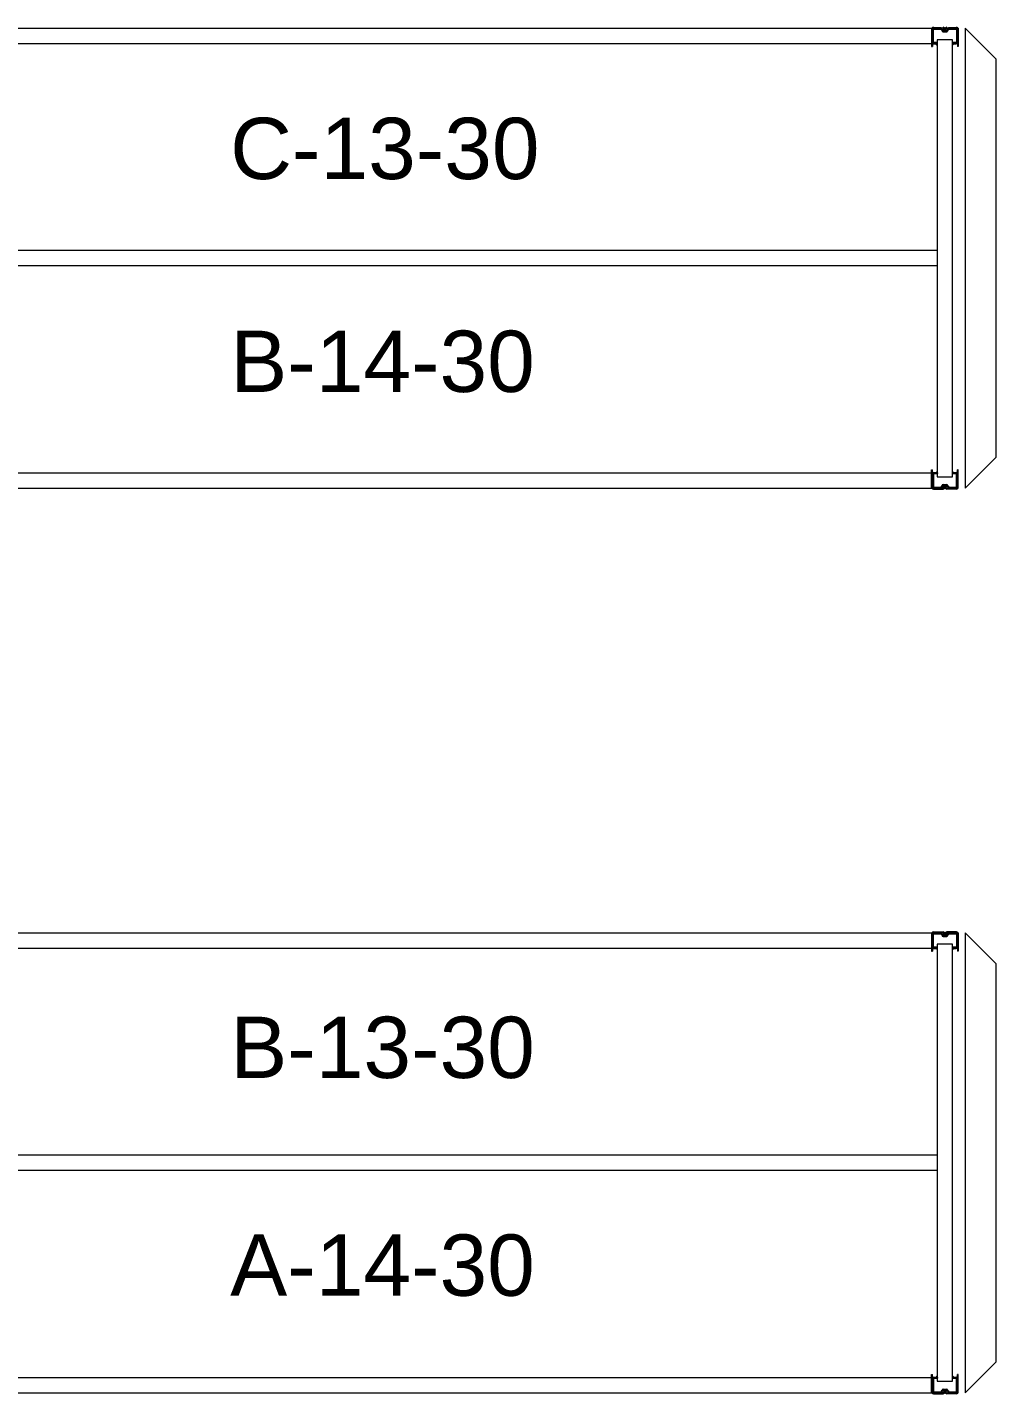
# Model space of a CAD drawing. Header units: inches. Extents: x 2743 to 10591, y -1604 to 5792.
# Drawn here: x 3742.5 to 3868.8, y -746.5 to -568.2 of the extents above; entities that cross this region are included whole.
import ezdxf

# ---------------------------------------------------------------- set-up
doc = ezdxf.new("R2010")
doc.units = ezdxf.units.IN
doc.header["$LTSCALE"] = 0.1875
doc.header["$MEASUREMENT"] = 0
for name, color, linetype, lineweight in [('22 Dimension', 7, 'Continuous', 5), ('32 Echelle', 160, 'Continuous', 15), ('33 Poutre', 30, 'Continuous', 15), ('37 Protection', 1, 'Continuous', 15)]:
    doc.layers.add(name, color=color, linetype=linetype, lineweight=lineweight)
doc.styles.add('arial', font='')
doc.styles.get('arial').set_extended_font_data('Arial')

msp = doc.modelspace()

# ---------------------------------------------------------------- hatches: boundary and pattern name
at = {"layer": '32 Echelle'}
for points in [[(3861.20882, -570.52988), (3861.20882, -570.34238), (3861.02132, -570.34238)], [(3861.20882, -570.52988), (3861.20882, -570.34238), (3861.02132, -570.34238)], [(3861.20882, -570.52988), (3861.20882, -570.34238), (3861.02132, -570.34238)], [(3863.20882, -570.52988), (3863.20882, -570.34238), (3863.39632, -570.34238)], [(3863.20882, -570.52988), (3863.20882, -570.34238), (3863.39632, -570.34238)], [(3863.20882, -570.52988), (3863.20882, -570.34238), (3863.39632, -570.34238)], [(3861.20882, -626.15488), (3861.20882, -626.34238), (3861.02132, -626.34238)], [(3861.20882, -626.15488), (3861.20882, -626.34238), (3861.02132, -626.34238)], [(3861.20882, -626.15488), (3861.20882, -626.34238), (3861.02132, -626.34238)], [(3863.20882, -626.15488), (3863.20882, -626.34238), (3863.39632, -626.34238)], [(3863.20882, -626.15488), (3863.20882, -626.34238), (3863.39632, -626.34238)], [(3863.20882, -626.15488), (3863.20882, -626.34238), (3863.39632, -626.34238)], [(3861.20882, -688.52988), (3861.20882, -688.34238), (3861.02132, -688.34238)], [(3861.20882, -688.52988), (3861.20882, -688.34238), (3861.02132, -688.34238)], [(3861.20882, -688.52988), (3861.20882, -688.34238), (3861.02132, -688.34238)], [(3863.20882, -688.52988), (3863.20882, -688.34238), (3863.39632, -688.34238)], [(3863.20882, -688.52988), (3863.20882, -688.34238), (3863.39632, -688.34238)], [(3863.20882, -688.52988), (3863.20882, -688.34238), (3863.39632, -688.34238)], [(3861.20882, -744.15488), (3861.20882, -744.34238), (3861.02132, -744.34238)], [(3861.20882, -744.15488), (3861.20882, -744.34238), (3861.02132, -744.34238)], [(3861.20882, -744.15488), (3861.20882, -744.34238), (3861.02132, -744.34238)], [(3863.20882, -744.15488), (3863.20882, -744.34238), (3863.39632, -744.34238)], [(3863.20882, -744.15488), (3863.20882, -744.34238), (3863.39632, -744.34238)], [(3863.20882, -744.15488), (3863.20882, -744.34238), (3863.39632, -744.34238)]]:
    msp.add_hatch(color=256, dxfattribs=at).paths.add_polyline_path(points)

# ---------------------------------------------------------------- linework, layer by layer
at = {"layer": '22 Dimension'}
for p, q in [((3861.20882, -597.34238), (3715.58382, -597.34238)), ((3861.20882, -599.34238), (3715.58382, -599.34238)), ((3861.20882, -715.34238), (3715.58382, -715.34238)), ((3861.20882, -717.34238), (3715.58382, -717.34238))]:
    msp.add_line(p, q, dxfattribs=at)
at = {"layer": '32 Echelle', "linetype": 'Continuous', "lineweight": 25}
for p, q in [((3860.58386, -568.52613), (3860.58386, -570.15863)), ((3860.58386, -568.52613), (3860.58386, -570.15863)), ((3860.58386, -568.52613), (3860.58386, -570.15863)), ((3860.67386, -570.15863), (3860.67386, -568.52613)), ((3860.67386, -570.15863), (3860.67386, -568.52613)), ((3860.67386, -570.15863), (3860.67386, -568.52613)), ((3861.69645, -568.34238), (3860.76761, -568.34238)), ((3861.69645, -568.34238), (3860.76761, -568.34238)), ((3861.69645, -568.34238), (3860.76761, -568.34238)), ((3860.76761, -568.43238), (3861.69645, -568.43238)), ((3860.76761, -568.43238), (3861.69645, -568.43238)), ((3860.76761, -568.43238), (3861.69645, -568.43238)), ((3861.7861, -568.49872), (3861.83001, -568.64236)), ((3861.7861, -568.49872), (3861.83001, -568.64236)), ((3861.7861, -568.49872), (3861.83001, -568.64236)), ((3861.91608, -568.61604), (3861.87217, -568.47241)), ((3861.91608, -568.61604), (3861.87217, -568.47241)), ((3861.91608, -568.61604), (3861.87217, -568.47241)), ((3862.54547, -568.47241), (3862.50155, -568.61604)), ((3862.54547, -568.47241), (3862.50155, -568.61604)), ((3862.54547, -568.47241), (3862.50155, -568.61604)), ((3862.58762, -568.64236), (3862.63153, -568.49872)), ((3862.58762, -568.64236), (3862.63153, -568.49872)), ((3862.58762, -568.64236), (3862.63153, -568.49872)), ((3863.65002, -568.34238), (3862.72119, -568.34238)), ((3863.65002, -568.34238), (3862.72119, -568.34238)), ((3863.65002, -568.34238), (3862.72119, -568.34238)), ((3862.72119, -568.43238), (3863.65002, -568.43238)), ((3862.72119, -568.43238), (3863.65002, -568.43238)), ((3862.72119, -568.43238), (3863.65002, -568.43238)), ((3863.74377, -568.52613), (3863.74377, -570.15863)), ((3863.74377, -568.52613), (3863.74377, -570.15863)), ((3863.74377, -568.52613), (3863.74377, -570.15863)), ((3863.83377, -570.15863), (3863.83377, -568.52613)), ((3863.83377, -570.15863), (3863.83377, -568.52613)), ((3863.83377, -570.15863), (3863.83377, -568.52613)), ((3861.18386, -570.25238), (3860.76761, -570.25238)), ((3861.18386, -570.25238), (3860.76761, -570.25238)), ((3861.18386, -570.25238), (3860.76761, -570.25238)), ((3860.76761, -570.34238), (3861.18386, -570.34238)), ((3860.76761, -570.34238), (3861.18386, -570.34238)), ((3860.76761, -570.34238), (3861.18386, -570.34238)), ((3861.18386, -570.34238), (3861.18386, -570.25238)), ((3861.18386, -570.34238), (3861.18386, -570.25238)), ((3861.18386, -570.34238), (3861.18386, -570.25238)), ((3862.4119, -568.68238), (3862.00573, -568.68238)), ((3862.4119, -568.68238), (3862.00573, -568.68238)), ((3862.4119, -568.68238), (3862.00573, -568.68238)), ((3862.00573, -568.77238), (3862.4119, -568.77238)), ((3862.00573, -568.77238), (3862.4119, -568.77238)), ((3862.00573, -568.77238), (3862.4119, -568.77238)), ((3863.65002, -570.25238), (3863.23377, -570.25238)), ((3863.23377, -570.25238), (3863.23377, -570.34238)), ((3863.65002, -570.25238), (3863.23377, -570.25238)), ((3863.23377, -570.25238), (3863.23377, -570.34238)), ((3863.65002, -570.25238), (3863.23377, -570.25238)), ((3863.23377, -570.25238), (3863.23377, -570.34238)), ((3863.23377, -570.34238), (3863.65002, -570.34238)), ((3863.23377, -570.34238), (3863.65002, -570.34238)), ((3863.23377, -570.34238), (3863.65002, -570.34238)), ((3860.58386, -628.15863), (3860.58386, -626.52613)), ((3860.58386, -628.15863), (3860.58386, -626.52613)), ((3860.58386, -628.15863), (3860.58386, -626.52613)), ((3860.67386, -626.52613), (3860.67386, -628.15863)), ((3860.67386, -626.52613), (3860.67386, -628.15863)), ((3860.67386, -626.52613), (3860.67386, -628.15863)), ((3860.76761, -626.34238), (3861.18386, -626.34238)), ((3860.76761, -626.34238), (3861.18386, -626.34238)), ((3860.76761, -626.34238), (3861.18386, -626.34238)), ((3861.18386, -626.43238), (3860.76761, -626.43238)), ((3861.18386, -626.43238), (3860.76761, -626.43238)), ((3861.18386, -626.43238), (3860.76761, -626.43238)), ((3861.18386, -626.34238), (3861.18386, -626.43238)), ((3861.18386, -626.34238), (3861.18386, -626.43238)), ((3861.18386, -626.34238), (3861.18386, -626.43238)), ((3863.23377, -626.34238), (3863.65002, -626.34238)), ((3863.23377, -626.43238), (3863.23377, -626.34238)), ((3863.23377, -626.34238), (3863.65002, -626.34238)), ((3863.23377, -626.43238), (3863.23377, -626.34238)), ((3863.23377, -626.34238), (3863.65002, -626.34238)), ((3863.23377, -626.43238), (3863.23377, -626.34238)), ((3863.65002, -626.43238), (3863.23377, -626.43238)), ((3863.65002, -626.43238), (3863.23377, -626.43238)), ((3863.65002, -626.43238), (3863.23377, -626.43238)), ((3863.74377, -628.15863), (3863.74377, -626.52613)), ((3863.74377, -628.15863), (3863.74377, -626.52613)), ((3863.74377, -628.15863), (3863.74377, -626.52613)), ((3863.83377, -626.52613), (3863.83377, -628.15863)), ((3863.83377, -626.52613), (3863.83377, -628.15863)), ((3863.83377, -626.52613), (3863.83377, -628.15863)), ((3860.76761, -628.25238), (3861.69645, -628.25238)), ((3860.76761, -628.25238), (3861.69645, -628.25238)), ((3860.76761, -628.25238), (3861.69645, -628.25238)), ((3861.69645, -628.34238), (3860.76761, -628.34238)), ((3861.69645, -628.34238), (3860.76761, -628.34238)), ((3861.69645, -628.34238), (3860.76761, -628.34238)), ((3861.7861, -628.18604), (3861.83001, -628.04241)), ((3861.7861, -628.18604), (3861.83001, -628.04241)), ((3861.7861, -628.18604), (3861.83001, -628.04241)), ((3861.91608, -628.06872), (3861.87217, -628.21236)), ((3861.91608, -628.06872), (3861.87217, -628.21236)), ((3861.91608, -628.06872), (3861.87217, -628.21236)), ((3862.00573, -627.91238), (3862.4119, -627.91238)), ((3862.00573, -627.91238), (3862.4119, -627.91238)), ((3862.00573, -627.91238), (3862.4119, -627.91238)), ((3862.4119, -628.00238), (3862.00573, -628.00238)), ((3862.4119, -628.00238), (3862.00573, -628.00238)), ((3862.4119, -628.00238), (3862.00573, -628.00238)), ((3862.54547, -628.21236), (3862.50155, -628.06872)), ((3862.54547, -628.21236), (3862.50155, -628.06872)), ((3862.54547, -628.21236), (3862.50155, -628.06872)), ((3862.58762, -628.04241), (3862.63153, -628.18604)), ((3862.58762, -628.04241), (3862.63153, -628.18604)), ((3862.58762, -628.04241), (3862.63153, -628.18604)), ((3862.72119, -628.25238), (3863.65002, -628.25238)), ((3862.72119, -628.25238), (3863.65002, -628.25238)), ((3862.72119, -628.25238), (3863.65002, -628.25238)), ((3863.65002, -628.34238), (3862.72119, -628.34238)), ((3863.65002, -628.34238), (3862.72119, -628.34238)), ((3863.65002, -628.34238), (3862.72119, -628.34238)), ((3860.58386, -686.52613), (3860.58386, -688.15863)), ((3860.58386, -686.52613), (3860.58386, -688.15863)), ((3860.58386, -686.52613), (3860.58386, -688.15863)), ((3860.67386, -688.15863), (3860.67386, -686.52613)), ((3860.67386, -688.15863), (3860.67386, -686.52613)), ((3860.67386, -688.15863), (3860.67386, -686.52613)), ((3861.69645, -686.34238), (3860.76761, -686.34238)), ((3861.69645, -686.34238), (3860.76761, -686.34238)), ((3861.69645, -686.34238), (3860.76761, -686.34238)), ((3860.76761, -686.43238), (3861.69645, -686.43238)), ((3860.76761, -686.43238), (3861.69645, -686.43238)), ((3860.76761, -686.43238), (3861.69645, -686.43238)), ((3861.7861, -686.49872), (3861.83001, -686.64236)), ((3861.7861, -686.49872), (3861.83001, -686.64236)), ((3861.7861, -686.49872), (3861.83001, -686.64236)), ((3861.91608, -686.61604), (3861.87217, -686.47241)), ((3861.91608, -686.61604), (3861.87217, -686.47241)), ((3861.91608, -686.61604), (3861.87217, -686.47241)), ((3862.4119, -686.68238), (3862.00573, -686.68238)), ((3862.4119, -686.68238), (3862.00573, -686.68238)), ((3862.4119, -686.68238), (3862.00573, -686.68238)), ((3862.00573, -686.77238), (3862.4119, -686.77238)), ((3862.00573, -686.77238), (3862.4119, -686.77238)), ((3862.00573, -686.77238), (3862.4119, -686.77238)), ((3862.54547, -686.47241), (3862.50155, -686.61604)), ((3862.54547, -686.47241), (3862.50155, -686.61604)), ((3862.54547, -686.47241), (3862.50155, -686.61604)), ((3862.58762, -686.64236), (3862.63153, -686.49872)), ((3862.58762, -686.64236), (3862.63153, -686.49872)), ((3862.58762, -686.64236), (3862.63153, -686.49872)), ((3863.65002, -686.34238), (3862.72119, -686.34238)), ((3863.65002, -686.34238), (3862.72119, -686.34238)), ((3863.65002, -686.34238), (3862.72119, -686.34238)), ((3862.72119, -686.43238), (3863.65002, -686.43238)), ((3862.72119, -686.43238), (3863.65002, -686.43238)), ((3862.72119, -686.43238), (3863.65002, -686.43238)), ((3863.74377, -686.52613), (3863.74377, -688.15863)), ((3863.74377, -686.52613), (3863.74377, -688.15863)), ((3863.74377, -686.52613), (3863.74377, -688.15863)), ((3863.83377, -688.15863), (3863.83377, -686.52613)), ((3863.83377, -688.15863), (3863.83377, -686.52613)), ((3863.83377, -688.15863), (3863.83377, -686.52613)), ((3861.18386, -688.25238), (3860.76761, -688.25238)), ((3861.18386, -688.25238), (3860.76761, -688.25238)), ((3861.18386, -688.25238), (3860.76761, -688.25238)), ((3860.76761, -688.34238), (3861.18386, -688.34238)), ((3860.76761, -688.34238), (3861.18386, -688.34238)), ((3860.76761, -688.34238), (3861.18386, -688.34238)), ((3861.18386, -688.34238), (3861.18386, -688.25238)), ((3861.18386, -688.34238), (3861.18386, -688.25238)), ((3861.18386, -688.34238), (3861.18386, -688.25238)), ((3863.65002, -688.25238), (3863.23377, -688.25238)), ((3863.23377, -688.25238), (3863.23377, -688.34238)), ((3863.65002, -688.25238), (3863.23377, -688.25238)), ((3863.23377, -688.25238), (3863.23377, -688.34238)), ((3863.65002, -688.25238), (3863.23377, -688.25238)), ((3863.23377, -688.25238), (3863.23377, -688.34238)), ((3863.23377, -688.34238), (3863.65002, -688.34238)), ((3863.23377, -688.34238), (3863.65002, -688.34238)), ((3863.23377, -688.34238), (3863.65002, -688.34238)), ((3860.58386, -746.15863), (3860.58386, -744.52613)), ((3860.58386, -746.15863), (3860.58386, -744.52613)), ((3860.58386, -746.15863), (3860.58386, -744.52613)), ((3860.67386, -744.52613), (3860.67386, -746.15863)), ((3860.67386, -744.52613), (3860.67386, -746.15863)), ((3860.67386, -744.52613), (3860.67386, -746.15863)), ((3860.76761, -744.34238), (3861.18386, -744.34238)), ((3860.76761, -744.34238), (3861.18386, -744.34238)), ((3860.76761, -744.34238), (3861.18386, -744.34238)), ((3861.18386, -744.43238), (3860.76761, -744.43238)), ((3861.18386, -744.43238), (3860.76761, -744.43238)), ((3861.18386, -744.43238), (3860.76761, -744.43238)), ((3861.18386, -744.34238), (3861.18386, -744.43238)), ((3861.18386, -744.34238), (3861.18386, -744.43238)), ((3861.18386, -744.34238), (3861.18386, -744.43238)), ((3863.23377, -744.34238), (3863.65002, -744.34238)), ((3863.23377, -744.43238), (3863.23377, -744.34238)), ((3863.23377, -744.34238), (3863.65002, -744.34238)), ((3863.23377, -744.43238), (3863.23377, -744.34238)), ((3863.23377, -744.34238), (3863.65002, -744.34238)), ((3863.23377, -744.43238), (3863.23377, -744.34238)), ((3863.65002, -744.43238), (3863.23377, -744.43238)), ((3863.65002, -744.43238), (3863.23377, -744.43238)), ((3863.65002, -744.43238), (3863.23377, -744.43238)), ((3863.74377, -746.15863), (3863.74377, -744.52613)), ((3863.74377, -746.15863), (3863.74377, -744.52613)), ((3863.74377, -746.15863), (3863.74377, -744.52613)), ((3863.83377, -744.52613), (3863.83377, -746.15863)), ((3863.83377, -744.52613), (3863.83377, -746.15863)), ((3863.83377, -744.52613), (3863.83377, -746.15863)), ((3860.76761, -746.25238), (3861.69645, -746.25238)), ((3860.76761, -746.25238), (3861.69645, -746.25238)), ((3860.76761, -746.25238), (3861.69645, -746.25238)), ((3861.69645, -746.34238), (3860.76761, -746.34238)), ((3861.69645, -746.34238), (3860.76761, -746.34238)), ((3861.69645, -746.34238), (3860.76761, -746.34238)), ((3861.7861, -746.18604), (3861.83001, -746.04241)), ((3861.7861, -746.18604), (3861.83001, -746.04241)), ((3861.7861, -746.18604), (3861.83001, -746.04241)), ((3861.91608, -746.06872), (3861.87217, -746.21236)), ((3861.91608, -746.06872), (3861.87217, -746.21236)), ((3861.91608, -746.06872), (3861.87217, -746.21236)), ((3862.00573, -745.91238), (3862.4119, -745.91238)), ((3862.00573, -745.91238), (3862.4119, -745.91238)), ((3862.00573, -745.91238), (3862.4119, -745.91238)), ((3862.4119, -746.00238), (3862.00573, -746.00238)), ((3862.4119, -746.00238), (3862.00573, -746.00238)), ((3862.4119, -746.00238), (3862.00573, -746.00238)), ((3862.54547, -746.21236), (3862.50155, -746.06872)), ((3862.54547, -746.21236), (3862.50155, -746.06872)), ((3862.54547, -746.21236), (3862.50155, -746.06872)), ((3862.58762, -746.04241), (3862.63153, -746.18604)), ((3862.58762, -746.04241), (3862.63153, -746.18604)), ((3862.58762, -746.04241), (3862.63153, -746.18604)), ((3862.72119, -746.25238), (3863.65002, -746.25238)), ((3862.72119, -746.25238), (3863.65002, -746.25238)), ((3862.72119, -746.25238), (3863.65002, -746.25238)), ((3863.65002, -746.34238), (3862.72119, -746.34238)), ((3863.65002, -746.34238), (3862.72119, -746.34238)), ((3863.65002, -746.34238), (3862.72119, -746.34238))]:
    msp.add_line(p, q, dxfattribs=at)
at = {"layer": '32 Echelle'}
for p, q in [((3861.20882, -570.34238), (3861.02132, -570.34238)), ((3861.20882, -570.52988), (3861.02132, -570.34238)), ((3861.20882, -570.34238), (3861.02132, -570.34238)), ((3861.20882, -570.52988), (3861.02132, -570.34238)), ((3861.20882, -570.34238), (3861.02132, -570.34238)), ((3861.20882, -570.52988), (3861.02132, -570.34238)), ((3863.20882, -569.84238), (3861.20882, -569.84238)), ((3861.20882, -569.84238), (3861.20882, -626.84238)), ((3863.20882, -569.84238), (3861.20882, -569.84238)), ((3861.20882, -569.84238), (3861.20882, -626.84238)), ((3863.20882, -569.84238), (3861.20882, -569.84238)), ((3861.20882, -569.84238), (3861.20882, -626.84238)), ((3861.20882, -570.52988), (3861.20882, -570.34238)), ((3861.20882, -570.52988), (3861.20882, -570.34238)), ((3861.20882, -570.52988), (3861.20882, -570.34238)), ((3863.20882, -626.84238), (3863.20882, -569.84238)), ((3863.20882, -626.84238), (3863.20882, -569.84238)), ((3863.20882, -626.84238), (3863.20882, -569.84238)), ((3863.20882, -570.34238), (3863.39632, -570.34238)), ((3863.20882, -570.52988), (3863.20882, -570.34238)), ((3863.20882, -570.52988), (3863.39632, -570.34238)), ((3863.20882, -570.34238), (3863.39632, -570.34238)), ((3863.20882, -570.52988), (3863.20882, -570.34238)), ((3863.20882, -570.52988), (3863.39632, -570.34238)), ((3863.20882, -570.34238), (3863.39632, -570.34238)), ((3863.20882, -570.52988), (3863.20882, -570.34238)), ((3863.20882, -570.52988), (3863.39632, -570.34238)), ((3861.20882, -626.15488), (3861.02132, -626.34238)), ((3861.20882, -626.15488), (3861.02132, -626.34238)), ((3861.20882, -626.15488), (3861.02132, -626.34238)), ((3861.20882, -626.34238), (3861.02132, -626.34238)), ((3861.20882, -626.34238), (3861.02132, -626.34238)), ((3861.20882, -626.34238), (3861.02132, -626.34238)), ((3861.20882, -626.15488), (3861.20882, -626.34238)), ((3861.20882, -626.15488), (3861.20882, -626.34238)), ((3861.20882, -626.15488), (3861.20882, -626.34238)), ((3861.20882, -626.84238), (3863.20882, -626.84238)), ((3861.20882, -626.84238), (3863.20882, -626.84238)), ((3861.20882, -626.84238), (3863.20882, -626.84238)), ((3863.20882, -626.15488), (3863.20882, -626.34238)), ((3863.20882, -626.15488), (3863.39632, -626.34238)), ((3863.20882, -626.15488), (3863.20882, -626.34238)), ((3863.20882, -626.15488), (3863.39632, -626.34238)), ((3863.20882, -626.15488), (3863.20882, -626.34238)), ((3863.20882, -626.15488), (3863.39632, -626.34238)), ((3863.20882, -626.34238), (3863.39632, -626.34238)), ((3863.20882, -626.34238), (3863.39632, -626.34238)), ((3863.20882, -626.34238), (3863.39632, -626.34238)), ((3863.20882, -687.84238), (3861.20882, -687.84238)), ((3861.20882, -687.84238), (3861.20882, -744.84238)), ((3863.20882, -687.84238), (3861.20882, -687.84238)), ((3861.20882, -687.84238), (3861.20882, -744.84238)), ((3863.20882, -687.84238), (3861.20882, -687.84238)), ((3861.20882, -687.84238), (3861.20882, -744.84238)), ((3863.20882, -744.84238), (3863.20882, -687.84238)), ((3863.20882, -744.84238), (3863.20882, -687.84238)), ((3863.20882, -744.84238), (3863.20882, -687.84238)), ((3861.20882, -688.34238), (3861.02132, -688.34238)), ((3861.20882, -688.52988), (3861.02132, -688.34238)), ((3861.20882, -688.34238), (3861.02132, -688.34238)), ((3861.20882, -688.52988), (3861.02132, -688.34238)), ((3861.20882, -688.34238), (3861.02132, -688.34238)), ((3861.20882, -688.52988), (3861.02132, -688.34238)), ((3861.20882, -688.52988), (3861.20882, -688.34238)), ((3861.20882, -688.52988), (3861.20882, -688.34238)), ((3861.20882, -688.52988), (3861.20882, -688.34238)), ((3863.20882, -688.34238), (3863.39632, -688.34238)), ((3863.20882, -688.52988), (3863.20882, -688.34238)), ((3863.20882, -688.52988), (3863.39632, -688.34238)), ((3863.20882, -688.34238), (3863.39632, -688.34238)), ((3863.20882, -688.52988), (3863.20882, -688.34238)), ((3863.20882, -688.52988), (3863.39632, -688.34238)), ((3863.20882, -688.34238), (3863.39632, -688.34238)), ((3863.20882, -688.52988), (3863.20882, -688.34238)), ((3863.20882, -688.52988), (3863.39632, -688.34238)), ((3861.20882, -744.15488), (3861.02132, -744.34238)), ((3861.20882, -744.15488), (3861.02132, -744.34238)), ((3861.20882, -744.15488), (3861.02132, -744.34238)), ((3861.20882, -744.34238), (3861.02132, -744.34238)), ((3861.20882, -744.34238), (3861.02132, -744.34238)), ((3861.20882, -744.34238), (3861.02132, -744.34238)), ((3861.20882, -744.15488), (3861.20882, -744.34238)), ((3861.20882, -744.15488), (3861.20882, -744.34238)), ((3861.20882, -744.15488), (3861.20882, -744.34238)), ((3861.20882, -744.84238), (3863.20882, -744.84238)), ((3861.20882, -744.84238), (3863.20882, -744.84238)), ((3861.20882, -744.84238), (3863.20882, -744.84238)), ((3863.20882, -744.15488), (3863.20882, -744.34238)), ((3863.20882, -744.15488), (3863.39632, -744.34238)), ((3863.20882, -744.15488), (3863.20882, -744.34238)), ((3863.20882, -744.15488), (3863.39632, -744.34238)), ((3863.20882, -744.15488), (3863.20882, -744.34238)), ((3863.20882, -744.15488), (3863.39632, -744.34238)), ((3863.20882, -744.34238), (3863.39632, -744.34238)), ((3863.20882, -744.34238), (3863.39632, -744.34238)), ((3863.20882, -744.34238), (3863.39632, -744.34238))]:
    msp.add_line(p, q, dxfattribs=at)
at = {"layer": '32 Echelle', "linetype": 'Continuous', "lineweight": 25}
for centre, radius, start, end in [((3860.76761, -568.52613), 0.18375, 90, 180), ((3860.76761, -568.52613), 0.18375, 90, 180), ((3860.76761, -568.52613), 0.18375, 90, 180), ((3860.76761, -568.52613), 0.09375, 90, 180), ((3860.76761, -568.52613), 0.09375, 90, 180), ((3860.76761, -568.52613), 0.09375, 90, 180), ((3861.69645, -568.52613), 0.18375, 17, 90), ((3861.69645, -568.52613), 0.18375, 17, 90), ((3861.69645, -568.52613), 0.18375, 17, 90), ((3861.69645, -568.52613), 0.09375, 17, 90), ((3861.69645, -568.52613), 0.09375, 17, 90), ((3861.69645, -568.52613), 0.09375, 17, 90), ((3862.72119, -568.52613), 0.18375, 90, 163), ((3862.72119, -568.52613), 0.18375, 90, 163), ((3862.72119, -568.52613), 0.18375, 90, 163), ((3862.72119, -568.52613), 0.09375, 90, 163), ((3862.72119, -568.52613), 0.09375, 90, 163), ((3862.72119, -568.52613), 0.09375, 90, 163), ((3863.65002, -568.52613), 0.18375, 0, 90), ((3863.65002, -568.52613), 0.18375, 0, 90), ((3863.65002, -568.52613), 0.18375, 0, 90), ((3863.65002, -568.52613), 0.09375, 0, 90), ((3863.65002, -568.52613), 0.09375, 0, 90), ((3863.65002, -568.52613), 0.09375, 0, 90), ((3860.76761, -570.15863), 0.18375, 180, 270), ((3860.76761, -570.15863), 0.18375, 180, 270), ((3860.76761, -570.15863), 0.18375, 180, 270), ((3860.76761, -570.15863), 0.09375, 180, 270), ((3860.76761, -570.15863), 0.09375, 180, 270), ((3860.76761, -570.15863), 0.09375, 180, 270), ((3862.00573, -568.58863), 0.18375, 197, 270), ((3862.00573, -568.58863), 0.18375, 197, 270), ((3862.00573, -568.58863), 0.18375, 197, 270), ((3862.00573, -568.58863), 0.09375, 197, 270), ((3862.00573, -568.58863), 0.09375, 197, 270), ((3862.00573, -568.58863), 0.09375, 197, 270), ((3862.4119, -568.58863), 0.09375, 270, 343), ((3862.4119, -568.58863), 0.09375, 270, 343), ((3862.4119, -568.58863), 0.09375, 270, 343), ((3862.4119, -568.58863), 0.18375, 270, 343), ((3862.4119, -568.58863), 0.18375, 270, 343), ((3862.4119, -568.58863), 0.18375, 270, 343), ((3863.65002, -570.15863), 0.09375, 270, 0), ((3863.65002, -570.15863), 0.18375, 270, 0), ((3863.65002, -570.15863), 0.09375, 270, 0), ((3863.65002, -570.15863), 0.18375, 270, 0), ((3863.65002, -570.15863), 0.09375, 270, 0), ((3863.65002, -570.15863), 0.18375, 270, 0), ((3860.76761, -626.52613), 0.18375, 90, 180), ((3860.76761, -626.52613), 0.18375, 90, 180), ((3860.76761, -626.52613), 0.18375, 90, 180), ((3860.76761, -626.52613), 0.09375, 90, 180), ((3860.76761, -626.52613), 0.09375, 90, 180), ((3860.76761, -626.52613), 0.09375, 90, 180), ((3863.65002, -626.52613), 0.18375, 0, 90), ((3863.65002, -626.52613), 0.18375, 0, 90), ((3863.65002, -626.52613), 0.18375, 0, 90), ((3863.65002, -626.52613), 0.09375, 0, 90), ((3863.65002, -626.52613), 0.09375, 0, 90), ((3863.65002, -626.52613), 0.09375, 0, 90), ((3860.76761, -628.15863), 0.18375, 180, 270), ((3860.76761, -628.15863), 0.18375, 180, 270), ((3860.76761, -628.15863), 0.18375, 180, 270), ((3860.76761, -628.15863), 0.09375, 180, 270), ((3860.76761, -628.15863), 0.09375, 180, 270), ((3860.76761, -628.15863), 0.09375, 180, 270), ((3861.69645, -628.15863), 0.09375, 270, 343), ((3861.69645, -628.15863), 0.09375, 270, 343), ((3861.69645, -628.15863), 0.09375, 270, 343), ((3861.69645, -628.15863), 0.18375, 270, 343), ((3861.69645, -628.15863), 0.18375, 270, 343), ((3861.69645, -628.15863), 0.18375, 270, 343), ((3862.00573, -628.09613), 0.18375, 90, 163), ((3862.00573, -628.09613), 0.18375, 90, 163), ((3862.00573, -628.09613), 0.18375, 90, 163), ((3862.00573, -628.09613), 0.09375, 90, 163), ((3862.00573, -628.09613), 0.09375, 90, 163), ((3862.00573, -628.09613), 0.09375, 90, 163), ((3862.4119, -628.09613), 0.18375, 17, 90), ((3862.4119, -628.09613), 0.18375, 17, 90), ((3862.4119, -628.09613), 0.18375, 17, 90), ((3862.4119, -628.09613), 0.09375, 17, 90), ((3862.4119, -628.09613), 0.09375, 17, 90), ((3862.4119, -628.09613), 0.09375, 17, 90), ((3862.72119, -628.15863), 0.18375, 197, 270), ((3862.72119, -628.15863), 0.18375, 197, 270), ((3862.72119, -628.15863), 0.18375, 197, 270), ((3862.72119, -628.15863), 0.09375, 197, 270), ((3862.72119, -628.15863), 0.09375, 197, 270), ((3862.72119, -628.15863), 0.09375, 197, 270), ((3863.65002, -628.15863), 0.09375, 270, 0), ((3863.65002, -628.15863), 0.18375, 270, 0), ((3863.65002, -628.15863), 0.09375, 270, 0), ((3863.65002, -628.15863), 0.18375, 270, 0), ((3863.65002, -628.15863), 0.09375, 270, 0), ((3863.65002, -628.15863), 0.18375, 270, 0), ((3860.76761, -686.52613), 0.18375, 90, 180), ((3860.76761, -686.52613), 0.18375, 90, 180), ((3860.76761, -686.52613), 0.18375, 90, 180), ((3860.76761, -686.52613), 0.09375, 90, 180), ((3860.76761, -686.52613), 0.09375, 90, 180), ((3860.76761, -686.52613), 0.09375, 90, 180), ((3861.69645, -686.52613), 0.18375, 17, 90), ((3861.69645, -686.52613), 0.18375, 17, 90), ((3861.69645, -686.52613), 0.18375, 17, 90), ((3861.69645, -686.52613), 0.09375, 17, 90), ((3861.69645, -686.52613), 0.09375, 17, 90), ((3861.69645, -686.52613), 0.09375, 17, 90), ((3862.00573, -686.58863), 0.18375, 197, 270), ((3862.00573, -686.58863), 0.18375, 197, 270), ((3862.00573, -686.58863), 0.18375, 197, 270), ((3862.00573, -686.58863), 0.09375, 197, 270), ((3862.00573, -686.58863), 0.09375, 197, 270), ((3862.00573, -686.58863), 0.09375, 197, 270), ((3862.4119, -686.58863), 0.09375, 270, 343), ((3862.4119, -686.58863), 0.09375, 270, 343), ((3862.4119, -686.58863), 0.09375, 270, 343), ((3862.4119, -686.58863), 0.18375, 270, 343), ((3862.4119, -686.58863), 0.18375, 270, 343), ((3862.4119, -686.58863), 0.18375, 270, 343), ((3862.72119, -686.52613), 0.18375, 90, 163), ((3862.72119, -686.52613), 0.18375, 90, 163), ((3862.72119, -686.52613), 0.18375, 90, 163), ((3862.72119, -686.52613), 0.09375, 90, 163), ((3862.72119, -686.52613), 0.09375, 90, 163), ((3862.72119, -686.52613), 0.09375, 90, 163), ((3863.65002, -686.52613), 0.18375, 0, 90), ((3863.65002, -686.52613), 0.18375, 0, 90), ((3863.65002, -686.52613), 0.18375, 0, 90), ((3863.65002, -686.52613), 0.09375, 0, 90), ((3863.65002, -686.52613), 0.09375, 0, 90), ((3863.65002, -686.52613), 0.09375, 0, 90), ((3860.76761, -688.15863), 0.18375, 180, 270), ((3860.76761, -688.15863), 0.18375, 180, 270), ((3860.76761, -688.15863), 0.18375, 180, 270), ((3860.76761, -688.15863), 0.09375, 180, 270), ((3860.76761, -688.15863), 0.09375, 180, 270), ((3860.76761, -688.15863), 0.09375, 180, 270), ((3863.65002, -688.15863), 0.09375, 270, 0), ((3863.65002, -688.15863), 0.18375, 270, 0), ((3863.65002, -688.15863), 0.09375, 270, 0), ((3863.65002, -688.15863), 0.18375, 270, 0), ((3863.65002, -688.15863), 0.09375, 270, 0), ((3863.65002, -688.15863), 0.18375, 270, 0), ((3860.76761, -744.52613), 0.18375, 90, 180), ((3860.76761, -744.52613), 0.18375, 90, 180), ((3860.76761, -744.52613), 0.18375, 90, 180), ((3860.76761, -744.52613), 0.09375, 90, 180), ((3860.76761, -744.52613), 0.09375, 90, 180), ((3860.76761, -744.52613), 0.09375, 90, 180), ((3863.65002, -744.52613), 0.18375, 0, 90), ((3863.65002, -744.52613), 0.18375, 0, 90), ((3863.65002, -744.52613), 0.18375, 0, 90), ((3863.65002, -744.52613), 0.09375, 0, 90), ((3863.65002, -744.52613), 0.09375, 0, 90), ((3863.65002, -744.52613), 0.09375, 0, 90), ((3860.76761, -746.15863), 0.18375, 180, 270), ((3860.76761, -746.15863), 0.18375, 180, 270), ((3860.76761, -746.15863), 0.18375, 180, 270), ((3860.76761, -746.15863), 0.09375, 180, 270), ((3860.76761, -746.15863), 0.09375, 180, 270), ((3860.76761, -746.15863), 0.09375, 180, 270), ((3861.69645, -746.15863), 0.09375, 270, 343), ((3861.69645, -746.15863), 0.09375, 270, 343), ((3861.69645, -746.15863), 0.09375, 270, 343), ((3861.69645, -746.15863), 0.18375, 270, 343), ((3861.69645, -746.15863), 0.18375, 270, 343), ((3861.69645, -746.15863), 0.18375, 270, 343), ((3862.00573, -746.09613), 0.18375, 90, 163), ((3862.00573, -746.09613), 0.18375, 90, 163), ((3862.00573, -746.09613), 0.18375, 90, 163), ((3862.00573, -746.09613), 0.09375, 90, 163), ((3862.00573, -746.09613), 0.09375, 90, 163), ((3862.00573, -746.09613), 0.09375, 90, 163), ((3862.4119, -746.09613), 0.18375, 17, 90), ((3862.4119, -746.09613), 0.18375, 17, 90), ((3862.4119, -746.09613), 0.18375, 17, 90), ((3862.4119, -746.09613), 0.09375, 17, 90), ((3862.4119, -746.09613), 0.09375, 17, 90), ((3862.4119, -746.09613), 0.09375, 17, 90), ((3862.72119, -746.15863), 0.18375, 197, 270), ((3862.72119, -746.15863), 0.18375, 197, 270), ((3862.72119, -746.15863), 0.18375, 197, 270), ((3862.72119, -746.15863), 0.09375, 197, 270), ((3862.72119, -746.15863), 0.09375, 197, 270), ((3862.72119, -746.15863), 0.09375, 197, 270), ((3863.65002, -746.15863), 0.09375, 270, 0), ((3863.65002, -746.15863), 0.18375, 270, 0), ((3863.65002, -746.15863), 0.09375, 270, 0), ((3863.65002, -746.15863), 0.18375, 270, 0), ((3863.65002, -746.15863), 0.09375, 270, 0), ((3863.65002, -746.15863), 0.18375, 270, 0)]:
    msp.add_arc(centre, radius, start, end, dxfattribs=at)
at = {"layer": '33 Poutre'}
for p, q in [((3716.33382, -568.34238), (3860.45882, -568.34238)), ((3860.45882, -568.34238), (3860.45882, -570.34238)), ((3860.45882, -568.34238), (3860.45882, -570.34238)), ((3860.45882, -568.46738), (3860.45882, -570.72338)), ((3860.45882, -568.46738), (3860.45882, -570.72338)), ((3860.57782, -568.46738), (3860.57782, -570.72338)), ((3860.57782, -568.46738), (3860.57782, -570.72338)), ((3861.96482, -568.34238), (3860.70282, -568.34238)), ((3861.96482, -568.34238), (3860.70282, -568.34238)), ((3862.08982, -568.68238), (3862.08982, -568.46738)), ((3862.08982, -568.68238), (3862.08982, -568.46738)), ((3862.20882, -568.68238), (3862.20882, -568.46738)), ((3862.20882, -568.68238), (3862.20882, -568.46738)), ((3862.20882, -568.68238), (3862.20882, -568.46738)), ((3862.32782, -568.68238), (3862.32782, -568.46738)), ((3862.45282, -568.34238), (3863.71482, -568.34238)), ((3863.83982, -568.46738), (3863.83982, -570.72338)), ((3863.95882, -568.34238), (3863.95882, -570.34238)), ((3863.95882, -568.46738), (3863.95882, -570.72338)), ((3716.33382, -570.34238), (3860.45882, -570.34238)), ((3862.08982, -568.68238), (3862.20882, -568.68238)), ((3862.08982, -568.68238), (3862.20882, -568.68238)), ((3862.32782, -568.68238), (3862.20882, -568.68238)), ((3860.45882, -570.72338), (3860.57782, -570.72338)), ((3860.45882, -570.72338), (3860.57782, -570.72338)), ((3863.95882, -570.72338), (3863.83982, -570.72338)), ((3716.33382, -626.34238), (3860.45882, -626.34238)), ((3860.45882, -628.21738), (3860.45882, -625.96138)), ((3860.45882, -625.96138), (3860.57782, -625.96138)), ((3860.45882, -628.21738), (3860.45882, -625.96138)), ((3860.45882, -625.96138), (3860.57782, -625.96138)), ((3860.45882, -628.34238), (3860.45882, -626.34238)), ((3860.45882, -628.34238), (3860.45882, -626.34238)), ((3860.57782, -628.21738), (3860.57782, -625.96138)), ((3860.57782, -628.21738), (3860.57782, -625.96138)), ((3863.95882, -625.96138), (3863.83982, -625.96138)), ((3863.83982, -628.21738), (3863.83982, -625.96138)), ((3863.95882, -628.21738), (3863.95882, -625.96138)), ((3863.95882, -628.34238), (3863.95882, -626.34238)), ((3716.33382, -628.34238), (3860.45882, -628.34238)), ((3861.96482, -628.34238), (3860.70282, -628.34238)), ((3861.96482, -628.34238), (3860.70282, -628.34238)), ((3860.70282, -628.46138), (3861.96482, -628.46138)), ((3860.70282, -628.46138), (3861.96482, -628.46138)), ((3862.08982, -628.00238), (3862.08982, -628.21738)), ((3862.08982, -628.00238), (3862.20882, -628.00238)), ((3862.08982, -628.00238), (3862.08982, -628.21738)), ((3862.08982, -628.00238), (3862.20882, -628.00238)), ((3862.20882, -628.00238), (3862.20882, -628.21738)), ((3862.32782, -628.00238), (3862.20882, -628.00238)), ((3862.20882, -628.00238), (3862.20882, -628.21738)), ((3862.20882, -628.00238), (3862.20882, -628.21738)), ((3862.32782, -628.00238), (3862.32782, -628.21738)), ((3862.45282, -628.34238), (3863.71482, -628.34238)), ((3863.71482, -628.46138), (3862.45282, -628.46138)), ((3716.33382, -686.34238), (3860.45882, -686.34238)), ((3860.45882, -686.34238), (3860.45882, -688.34238)), ((3860.45882, -686.34238), (3860.45882, -688.34238)), ((3860.45882, -686.46738), (3860.45882, -688.72338)), ((3860.45882, -686.46738), (3860.45882, -688.72338)), ((3860.57782, -686.46738), (3860.57782, -688.72338)), ((3860.57782, -686.46738), (3860.57782, -688.72338)), ((3860.70282, -686.22338), (3861.96482, -686.22338)), ((3860.70282, -686.22338), (3861.96482, -686.22338)), ((3861.96482, -686.34238), (3860.70282, -686.34238)), ((3861.96482, -686.34238), (3860.70282, -686.34238)), ((3862.08982, -686.68238), (3862.08982, -686.46738)), ((3862.08982, -686.68238), (3862.08982, -686.46738)), ((3862.08982, -686.68238), (3862.20882, -686.68238)), ((3862.08982, -686.68238), (3862.20882, -686.68238)), ((3862.20882, -686.68238), (3862.20882, -686.46738)), ((3862.20882, -686.68238), (3862.20882, -686.46738)), ((3862.20882, -686.68238), (3862.20882, -686.46738)), ((3862.32782, -686.68238), (3862.20882, -686.68238)), ((3862.32782, -686.68238), (3862.32782, -686.46738)), ((3863.71482, -686.22338), (3862.45282, -686.22338)), ((3862.45282, -686.34238), (3863.71482, -686.34238)), ((3863.83982, -686.46738), (3863.83982, -688.72338)), ((3863.95882, -686.34238), (3863.95882, -688.34238)), ((3863.95882, -686.46738), (3863.95882, -688.72338)), ((3716.33382, -688.34238), (3860.45882, -688.34238)), ((3860.45882, -688.72338), (3860.57782, -688.72338)), ((3860.45882, -688.72338), (3860.57782, -688.72338)), ((3863.95882, -688.72338), (3863.83982, -688.72338)), ((3716.33382, -744.34238), (3860.45882, -744.34238)), ((3860.45882, -746.21738), (3860.45882, -743.96138)), ((3860.45882, -743.96138), (3860.57782, -743.96138)), ((3860.45882, -746.21738), (3860.45882, -743.96138)), ((3860.45882, -743.96138), (3860.57782, -743.96138)), ((3860.45882, -746.34238), (3860.45882, -744.34238)), ((3860.45882, -746.34238), (3860.45882, -744.34238)), ((3860.57782, -746.21738), (3860.57782, -743.96138)), ((3860.57782, -746.21738), (3860.57782, -743.96138)), ((3863.95882, -743.96138), (3863.83982, -743.96138)), ((3863.83982, -746.21738), (3863.83982, -743.96138)), ((3863.95882, -746.21738), (3863.95882, -743.96138)), ((3863.95882, -746.34238), (3863.95882, -744.34238)), ((3716.33382, -746.34238), (3860.45882, -746.34238)), ((3861.96482, -746.34238), (3860.70282, -746.34238)), ((3861.96482, -746.34238), (3860.70282, -746.34238)), ((3860.70282, -746.46138), (3861.96482, -746.46138)), ((3860.70282, -746.46138), (3861.96482, -746.46138)), ((3862.08982, -746.00238), (3862.08982, -746.21738)), ((3862.08982, -746.00238), (3862.20882, -746.00238)), ((3862.08982, -746.00238), (3862.08982, -746.21738)), ((3862.08982, -746.00238), (3862.20882, -746.00238)), ((3862.20882, -746.00238), (3862.20882, -746.21738)), ((3862.32782, -746.00238), (3862.20882, -746.00238)), ((3862.20882, -746.00238), (3862.20882, -746.21738)), ((3862.20882, -746.00238), (3862.20882, -746.21738)), ((3862.32782, -746.00238), (3862.32782, -746.21738)), ((3862.45282, -746.34238), (3863.71482, -746.34238)), ((3863.71482, -746.46138), (3862.45282, -746.46138))]:
    msp.add_line(p, q, dxfattribs=at)
for centre, radius, start, end in [((3860.70282, -568.46738), 0.244, 90, 180), ((3860.70282, -568.46738), 0.244, 90, 180), ((3860.70282, -568.46738), 0.125, 90, 180), ((3860.70282, -568.46738), 0.125, 90, 180), ((3861.96482, -568.46738), 0.244, 0, 90), ((3861.96482, -568.46738), 0.244, 0, 90), ((3861.96482, -568.46738), 0.125, 0, 90), ((3861.96482, -568.46738), 0.125, 0, 90), ((3862.45282, -568.46738), 0.244, 90, 180), ((3862.45282, -568.46738), 0.125, 90, 180), ((3863.71482, -568.46738), 0.244, 0, 90), ((3863.71482, -568.46738), 0.125, 0, 90), ((3860.70282, -628.21738), 0.244, 180, 270), ((3860.70282, -628.21738), 0.244, 180, 270), ((3860.70282, -628.21738), 0.125, 180, 270), ((3860.70282, -628.21738), 0.125, 180, 270), ((3861.96482, -628.21738), 0.125, 270, 0), ((3861.96482, -628.21738), 0.244, 270, 0), ((3861.96482, -628.21738), 0.125, 270, 0), ((3861.96482, -628.21738), 0.244, 270, 0), ((3862.45282, -628.21738), 0.244, 180, 270), ((3862.45282, -628.21738), 0.125, 180, 270), ((3863.71482, -628.21738), 0.244, 270, 0), ((3863.71482, -628.21738), 0.125, 270, 0), ((3860.70282, -686.46738), 0.244, 90, 180), ((3860.70282, -686.46738), 0.244, 90, 180), ((3860.70282, -686.46738), 0.125, 90, 180), ((3860.70282, -686.46738), 0.125, 90, 180), ((3861.96482, -686.46738), 0.244, 0, 90), ((3861.96482, -686.46738), 0.244, 0, 90), ((3861.96482, -686.46738), 0.125, 0, 90), ((3861.96482, -686.46738), 0.125, 0, 90), ((3862.45282, -686.46738), 0.244, 90, 180), ((3862.45282, -686.46738), 0.125, 90, 180), ((3863.71482, -686.46738), 0.244, 0, 90), ((3863.71482, -686.46738), 0.125, 0, 90), ((3860.70282, -746.21738), 0.244, 180, 270), ((3860.70282, -746.21738), 0.244, 180, 270), ((3860.70282, -746.21738), 0.125, 180, 270), ((3860.70282, -746.21738), 0.125, 180, 270), ((3861.96482, -746.21738), 0.125, 270, 0), ((3861.96482, -746.21738), 0.244, 270, 0), ((3861.96482, -746.21738), 0.125, 270, 0), ((3861.96482, -746.21738), 0.244, 270, 0), ((3862.45282, -746.21738), 0.244, 180, 270), ((3862.45282, -746.21738), 0.125, 180, 270), ((3863.71482, -746.21738), 0.244, 270, 0), ((3863.71482, -746.21738), 0.125, 270, 0)]:
    msp.add_arc(centre, radius, start, end, dxfattribs=at)
at = {"layer": '37 Protection'}
for p, q in [((3864.83377, -568.34238), (3864.83377, -628.34238)), ((3864.83377, -568.34238), (3868.83377, -572.34238)), ((3868.83377, -572.34238), (3868.83377, -624.34238)), ((3864.83377, -628.34238), (3868.83377, -624.34238)), ((3864.83377, -686.34238), (3864.83377, -746.34238)), ((3864.83377, -686.34238), (3868.83377, -690.34238)), ((3868.83377, -690.34238), (3868.83377, -742.34238)), ((3864.83377, -746.34238), (3868.83377, -742.34238))]:
    msp.add_line(p, q, dxfattribs=at)

# ---------------------------------------------------------------- texts
at = {"layer": '22 Dimension', "char_height": 8, "attachment_point": 1, "style": 'arial'}
for s, insert in [('{\\fArial Unicode MS|b0|i0|c0|p2;\\C8;C-13-30}', (3768.93736, -580.02001)), ('{\\fArial Unicode MS|b0|i0|c0|p2;\\C8;B-14-30}', (3768.93736, -607.79155)), ('{\\fArial Unicode MS|b0|i0|c0|p2;\\C8;B-13-30}', (3768.93736, -697.28221)), ('{\\fArial Unicode MS|b0|i0|c0|p2;\\C8;A-14-30}', (3768.93736, -725.69167))]:
    msp.add_mtext_dynamic_manual_height_columns(s, width=68.8901007, gutter_width=5, heights=[0], dxfattribs=dict(at, insert=insert))

doc.saveas('drawing.dxf')
